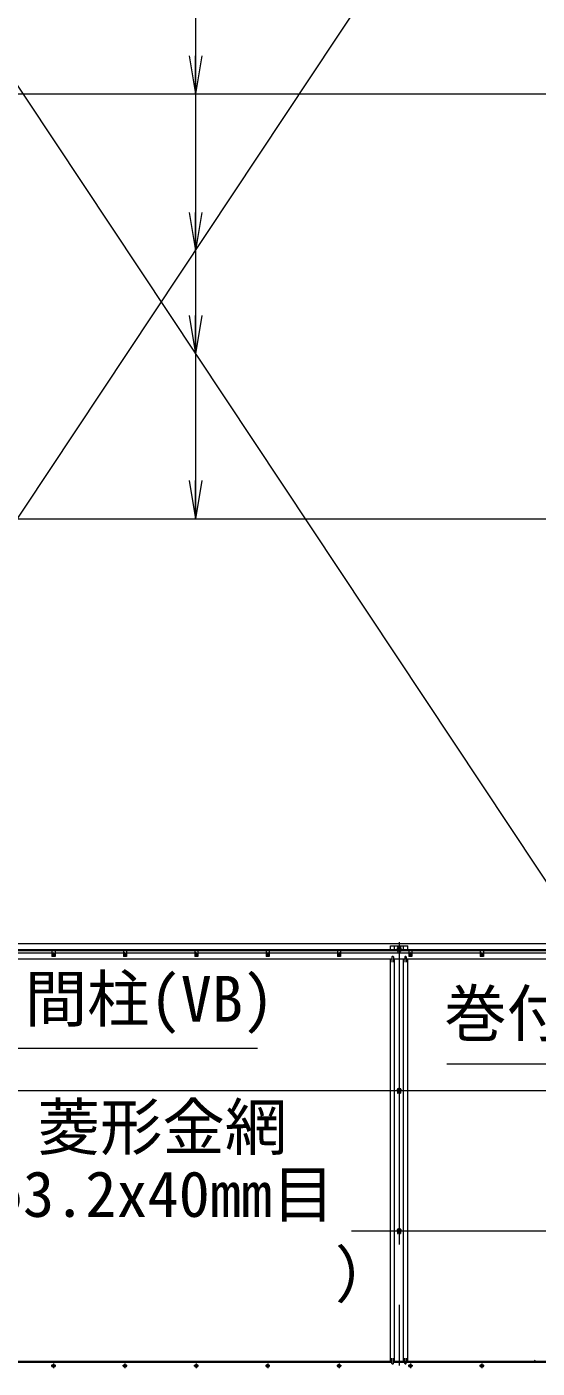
# Model space of a CAD drawing. Units: millimetres at full size; details may follow other scales. Extents: x -16800 to 16800, y -11880 to 11880.
# Drawn here: x -4635 to -2490, y -1172 to 4465 of the extents above; entities that cross this region are included whole.
import ezdxf
from ezdxf.enums import TextEntityAlignment as Align

# ---------------------------------------------------------------- set-up
doc = ezdxf.new("R2010")
doc.units = ezdxf.units.MM
doc.header["$LTSCALE"] = 40
doc.linetypes.add('USER1', pattern=[50.8, 31.75, -6.35, 6.35, -6.35])
for name, color, linetype, lineweight in [('0-0_D-STR1', 1, 'Continuous', 18), ('0-1_D-BMK', 2, 'USER1', 13), ('0-2_D-STR3', 3, 'Continuous', 13), ('0-7_0', 7, 'Continuous', 18), ('0-9_D-STR-TXT', 7, 'Continuous', 13), ('0-A_D-STR2', 7, 'Continuous', 13)]:
    doc.layers.add(name, color=color, linetype=linetype, lineweight=lineweight)
doc.styles.add('ＭＳ ゴシック', font='')
doc.styles.get('ＭＳ ゴシック').set_extended_font_data('MS Gothic')

# ---------------------------------------------------------------- blocks, each defined once
blk = doc.blocks.new('_Open')
at = {"layer": '0-7_0'}
blk.add_line((-40, 6.67), (0, 0), dxfattribs=at)
blk.add_lwpolyline([(-40, -6.67), (0, 0), (-40, 0)], dxfattribs=at)

msp = doc.modelspace()

# ---------------------------------------------------------------- linework, layer by layer
at = {"layer": '0-0_D-STR1'}
for p, q in [((-13170.08, 587.52), (-270.08, 587.52)), ((-13170.08, 583.52), (-270.08, 583.52)), ((-3089.08, 587.52), (-3089.08, 602.52)), ((-3051.08, 587.52), (-3051.08, 602.52)), ((-3033.58, 587.52), (-3033.58, 602.52)), ((-5039.79, 547.52), (-3100.37, 547.52)), ((-3106.58, -1142.48), (-3106.58, 547.52)), ((-3100.08, 555.9), (-3100.83, 534.4)), ((-3094.08, 555.9), (-3093.33, 534.4)), ((-3093.79, 547.52), (-3046.37, 547.52)), ((-3089.08, -1142.48), (-3089.08, 547.52)), ((-3051.08, -1142.48), (-3051.08, 547.52)), ((-3046.08, 555.9), (-3046.83, 534.4)), ((-3040.08, 555.9), (-3039.33, 534.4)), ((-3039.79, 547.52), (-270.08, 547.52)), ((-3033.58, -1142.48), (-3033.58, 547.52)), ((-5039.75, -1142.48), (-3100.42, -1142.48)), ((-3100.08, -1152.14), (-3100.83, -1130.64)), ((-3094.08, -1152.14), (-3093.33, -1130.64)), ((-3093.75, -1142.48), (-3046.42, -1142.48)), ((-3046.08, -1152.14), (-3046.83, -1130.64)), ((-3040.08, -1152.14), (-3039.33, -1130.64)), ((-3039.75, -1142.48), (-270.08, -1142.48))]:
    msp.add_line(p, q, dxfattribs=at)
msp.add_lwpolyline([(-3106.58, 587.52), (-3106.58, 602.52), (-3033.58, 602.52)], dxfattribs=at)
for centre, start, end in [((-3097.08, 554.65), 22.61986, 157.38014), ((-3043.08, 554.65), 22.61986, 157.38014), ((-3097.08, -1150.89), 202.61986, 337.38014), ((-3043.08, -1150.89), 202.61986, 337.38014)]:
    msp.add_arc(centre, 3.25, start, end, dxfattribs=at)
at = {"layer": '0-1_D-BMK'}
for p, q in [((-4530.02, 567.52), (-4515.14, 567.52)), ((-4522.58, 574.96), (-4522.58, 560.08)), ((-4230.02, 567.52), (-4215.14, 567.52)), ((-4222.58, 574.96), (-4222.58, 560.08)), ((-3930.02, 567.52), (-3915.14, 567.52)), ((-3922.58, 574.96), (-3922.58, 560.08)), ((-3630.02, 567.52), (-3615.14, 567.52)), ((-3622.58, 574.96), (-3622.58, 560.08)), ((-3330.02, 567.52), (-3315.14, 567.52)), ((-3322.58, 574.96), (-3322.58, 560.08)), ((-3060.08, 592.02), (-3080.08, 592.02)), ((-3070.08, 617.52), (-3070.08, -1482.48)), ((-3030.02, 567.52), (-3015.14, 567.52)), ((-3022.58, 574.96), (-3022.58, 560.08)), ((-2730.02, 567.52), (-2715.14, 567.52)), ((-2722.58, 574.96), (-2722.58, 560.08)), ((-3060.08, -2.48), (-3080.08, -2.48)), ((-3060.08, -592.48), (-3080.08, -592.48)), ((-4512.91, -1162.48), (-4532.25, -1162.48)), ((-4522.58, -1152.81), (-4522.58, -1172.15)), ((-4212.91, -1162.48), (-4232.25, -1162.48)), ((-4222.58, -1152.81), (-4222.58, -1172.15)), ((-3912.91, -1162.48), (-3932.25, -1162.48)), ((-3922.58, -1152.81), (-3922.58, -1172.15)), ((-3612.91, -1162.48), (-3632.25, -1162.48)), ((-3622.58, -1152.81), (-3622.58, -1172.15)), ((-3312.91, -1162.48), (-3332.25, -1162.48)), ((-3322.58, -1152.81), (-3322.58, -1172.15)), ((-3012.91, -1162.48), (-3032.25, -1162.48)), ((-3022.58, -1152.81), (-3022.58, -1172.15)), ((-2712.91, -1162.48), (-2732.25, -1162.48)), ((-2722.58, -1152.81), (-2722.58, -1172.15))]:
    msp.add_line(p, q, dxfattribs=at)
at = {"layer": '0-2_D-STR3'}
for p, q in [((-6479.9, 6936.74), (-2191.5, 478.35)), ((-6771.64, -761.07), (-3149.63, 4693.74)), ((-12288.4, 4182.52), (-270.08, 4182.52)), ((-12288.4, 2397.52), (-270.08, 2397.52)), ((-12288.4, 612.52), (-270.08, 612.52)), ((-4816.08, 572.52), (-4529.08, 572.52)), ((-4529.08, 583.52), (-4529.08, 557.52)), ((-4516.08, 583.52), (-4529.08, 583.52)), ((-4516.08, 583.52), (-4516.08, 557.52)), ((-4516.08, 572.52), (-4229.08, 572.52)), ((-4229.08, 583.52), (-4229.08, 557.52)), ((-4216.08, 583.52), (-4229.08, 583.52)), ((-4216.08, 583.52), (-4216.08, 557.52)), ((-4216.08, 572.52), (-3929.08, 572.52)), ((-3929.08, 583.52), (-3929.08, 557.52)), ((-3916.08, 583.52), (-3929.08, 583.52)), ((-3916.08, 583.52), (-3916.08, 557.52)), ((-3916.08, 572.52), (-3629.08, 572.52)), ((-3629.08, 583.52), (-3629.08, 557.52)), ((-3616.08, 583.52), (-3629.08, 583.52)), ((-3616.08, 583.52), (-3616.08, 557.52)), ((-3616.08, 572.52), (-3329.08, 572.52)), ((-3329.08, 583.52), (-3329.08, 557.52)), ((-3316.08, 583.52), (-3329.08, 583.52)), ((-3316.08, 583.52), (-3316.08, 557.52)), ((-3316.08, 572.52), (-3029.08, 572.52)), ((-3070.08, 599.53), (-3076.58, 595.77)), ((-3076.58, 595.77), (-3076.58, 588.27)), ((-3076.58, 588.27), (-3070.08, 584.52)), ((-3076.33, 588.12), (-3076.33, 578.02)), ((-3076.33, 578.02), (-3074.33, 578.02)), ((-3074.33, 586.97), (-3074.33, 578.02)), ((-3063.58, 595.77), (-3070.08, 599.53)), ((-3070.08, 584.52), (-3063.58, 588.27)), ((-3065.83, 586.97), (-3065.83, 578.02)), ((-3065.83, 578.02), (-3063.83, 578.02)), ((-3063.83, 588.12), (-3063.83, 578.02)), ((-3063.58, 588.27), (-3063.58, 595.77)), ((-3029.08, 583.52), (-3029.08, 557.52)), ((-3016.08, 583.52), (-3029.08, 583.52)), ((-3016.08, 583.52), (-3016.08, 557.52)), ((-3016.08, 572.52), (-2729.08, 572.52)), ((-2729.08, 583.52), (-2729.08, 557.52)), ((-2716.08, 583.52), (-2729.08, 583.52)), ((-2716.08, 583.52), (-2716.08, 557.52)), ((-2716.08, 572.52), (-2429.08, 572.52)), ((-4516.08, 557.52), (-4529.08, 557.52)), ((-4216.08, 557.52), (-4229.08, 557.52)), ((-3916.08, 557.52), (-3929.08, 557.52)), ((-3616.08, 557.52), (-3629.08, 557.52)), ((-3316.08, 557.52), (-3329.08, 557.52)), ((-3016.08, 557.52), (-3029.08, 557.52)), ((-2716.08, 557.52), (-2729.08, 557.52)), ((-273.22, -6.48), (-13052.88, -6.48)), ((-3076.33, -6.38), (-3076.33, -16.48)), ((-3076.33, -16.48), (-3074.33, -16.48)), ((-3074.33, -7.53), (-3074.33, -16.48)), ((-3065.83, -7.53), (-3065.83, -16.48)), ((-3065.83, -16.48), (-3063.83, -16.48)), ((-3063.83, -6.38), (-3063.83, -16.48)), ((-273.22, -596.48), (-3270.08, -596.48)), ((-3070.08, -584.97), (-3076.58, -588.73)), ((-3076.58, -588.73), (-3076.58, -596.23)), ((-3076.58, -596.23), (-3070.08, -599.98)), ((-3076.33, -596.38), (-3076.33, -606.48)), ((-3076.33, -606.48), (-3074.33, -606.48)), ((-3074.33, -597.53), (-3074.33, -606.48)), ((-3063.58, -588.73), (-3070.08, -584.97)), ((-3070.08, -599.98), (-3063.58, -596.23)), ((-3065.83, -597.53), (-3065.83, -606.48)), ((-3065.83, -606.48), (-3063.83, -606.48)), ((-3063.83, -596.38), (-3063.83, -606.48)), ((-3063.58, -596.23), (-3063.58, -588.73)), ((-5039.92, -1147.48), (-3100.25, -1147.48)), ((-3093.92, -1147.48), (-3046.25, -1147.48)), ((-3039.92, -1147.48), (-270.08, -1147.48))]:
    msp.add_line(p, q, dxfattribs=at)
for points in [[(-4522.58, 573.27), (-4527.56, 570.4), (-4527.56, 564.65), (-4522.58, 561.77), (-4517.6, 564.65), (-4517.6, 570.4)], [(-4222.58, 573.27), (-4227.56, 570.4), (-4227.56, 564.65), (-4222.58, 561.77), (-4217.6, 564.65), (-4217.6, 570.4)], [(-3922.58, 573.27), (-3927.56, 570.4), (-3927.56, 564.65), (-3922.58, 561.77), (-3917.6, 564.65), (-3917.6, 570.4)], [(-3622.58, 573.27), (-3627.56, 570.4), (-3627.56, 564.65), (-3622.58, 561.77), (-3617.6, 564.65), (-3617.6, 570.4)], [(-3322.58, 573.27), (-3327.56, 570.4), (-3327.56, 564.65), (-3322.58, 561.77), (-3317.6, 564.65), (-3317.6, 570.4)], [(-3022.58, 573.27), (-3027.56, 570.4), (-3027.56, 564.65), (-3022.58, 561.77), (-3017.6, 564.65), (-3017.6, 570.4)], [(-2722.58, 573.27), (-2727.56, 570.4), (-2727.56, 564.65), (-2722.58, 561.77), (-2717.6, 564.65), (-2717.6, 570.4)], [(-3063.58, 1.27), (-3070.08, 5.03), (-3076.58, 1.27), (-3076.58, -6.23), (-3070.08, -9.98), (-3063.58, -6.23)], [(-4522.58, -1156.73), (-4527.56, -1159.6), (-4527.56, -1165.35), (-4522.58, -1168.23), (-4517.6, -1165.35), (-4517.6, -1159.6)], [(-4222.58, -1156.73), (-4227.56, -1159.6), (-4227.56, -1165.35), (-4222.58, -1168.23), (-4217.6, -1165.35), (-4217.6, -1159.6)], [(-3922.58, -1156.73), (-3927.56, -1159.6), (-3927.56, -1165.35), (-3922.58, -1168.23), (-3917.6, -1165.35), (-3917.6, -1159.6)], [(-3622.58, -1156.73), (-3627.56, -1159.6), (-3627.56, -1165.35), (-3622.58, -1168.23), (-3617.6, -1165.35), (-3617.6, -1159.6)], [(-3322.58, -1156.73), (-3327.56, -1159.6), (-3327.56, -1165.35), (-3322.58, -1168.23), (-3317.6, -1165.35), (-3317.6, -1159.6)], [(-3022.58, -1156.73), (-3027.56, -1159.6), (-3027.56, -1165.35), (-3022.58, -1168.23), (-3017.6, -1165.35), (-3017.6, -1159.6)], [(-2722.58, -1156.73), (-2727.56, -1159.6), (-2727.56, -1165.35), (-2722.58, -1168.23), (-2717.6, -1165.35), (-2717.6, -1159.6)]]:
    msp.add_lwpolyline(points, close=True, dxfattribs=at)
for centre, radius in [((-4522.58, 567.52), 4.98), ((-4222.58, 567.52), 4.98), ((-3922.58, 567.52), 4.98), ((-3622.58, 567.52), 4.98), ((-3322.58, 567.52), 4.98), ((-3070.08, 592.02), 6.25), ((-3022.58, 567.52), 4.98), ((-2722.58, 567.52), 4.98), ((-3070.08, -2.48), 6.25), ((-3070.08, -592.48), 6.25), ((-4522.58, -1162.48), 6.5), ((-4522.58, -1162.48), 4.98), ((-4222.58, -1162.48), 6.5), ((-4222.58, -1162.48), 4.98), ((-3922.58, -1162.48), 6.5), ((-3922.58, -1162.48), 4.98), ((-3622.58, -1162.48), 6.5), ((-3622.58, -1162.48), 4.98), ((-3322.58, -1162.48), 6.5), ((-3322.58, -1162.48), 4.98), ((-3022.58, -1162.48), 6.5), ((-3022.58, -1162.48), 4.98), ((-2722.58, -1162.48), 6.5), ((-2722.58, -1162.48), 4.98)]:
    msp.add_circle(centre, radius, dxfattribs=at)
at = {"layer": '0-9_D-STR-TXT'}
for p, q in [((-3926.15, 4754.64), (-3926.15, 2399.52)), ((-3926.15, 4754.64), (-3926.15, 3526.29)), ((-3926.15, 4754.64), (-3926.15, 3092.76)), ((-3926.15, 4754.64), (-3926.15, 4184.52)), ((-3665.13, 170.67), (-5041.88, 170.67))]:
    msp.add_line(p, q, dxfattribs=at)
msp.add_lwpolyline([(-2869.52, 107.29), (-1103.38, 107.29), (-1329.64, -792.24)], dxfattribs=at)
at = {"layer": '0-A_D-STR2'}
msp.add_line((-2492.94, -1147.48), (-2501.42, -1139), dxfattribs=at)

# ---------------------------------------------------------------- block references
at = {"layer": '0-9_D-STR-TXT', "xscale": 4, "yscale": 4, "rotation": 270}
for p in [(-3926.15, 4182.52), (-3926.15, 3524.29), (-3926.15, 3090.76), (-3926.15, 2397.52)]:
    msp.add_blockref('_Open', p, dxfattribs=at)

# ---------------------------------------------------------------- texts
at = {"layer": '0-9_D-STR-TXT', "style": 'ＭＳ ゴシック'}
for s, p in [('間柱(VB)', (-4643.81, 226.09)), ('巻付グリップ', (-2880.68, 165.25)), ('菱形金網', (-4589.88, -312.5)), ('φ3.2x40mm目', (-4849.78, -594.25)), ('（\u3000\u3000   \u3000\u3000）', (-5044.7, -932.14))]:
    msp.add_text(s, height=192.4, dxfattribs=at).set_placement(p, align=Align.BOTTOM_LEFT)

doc.saveas('drawing.dxf')
